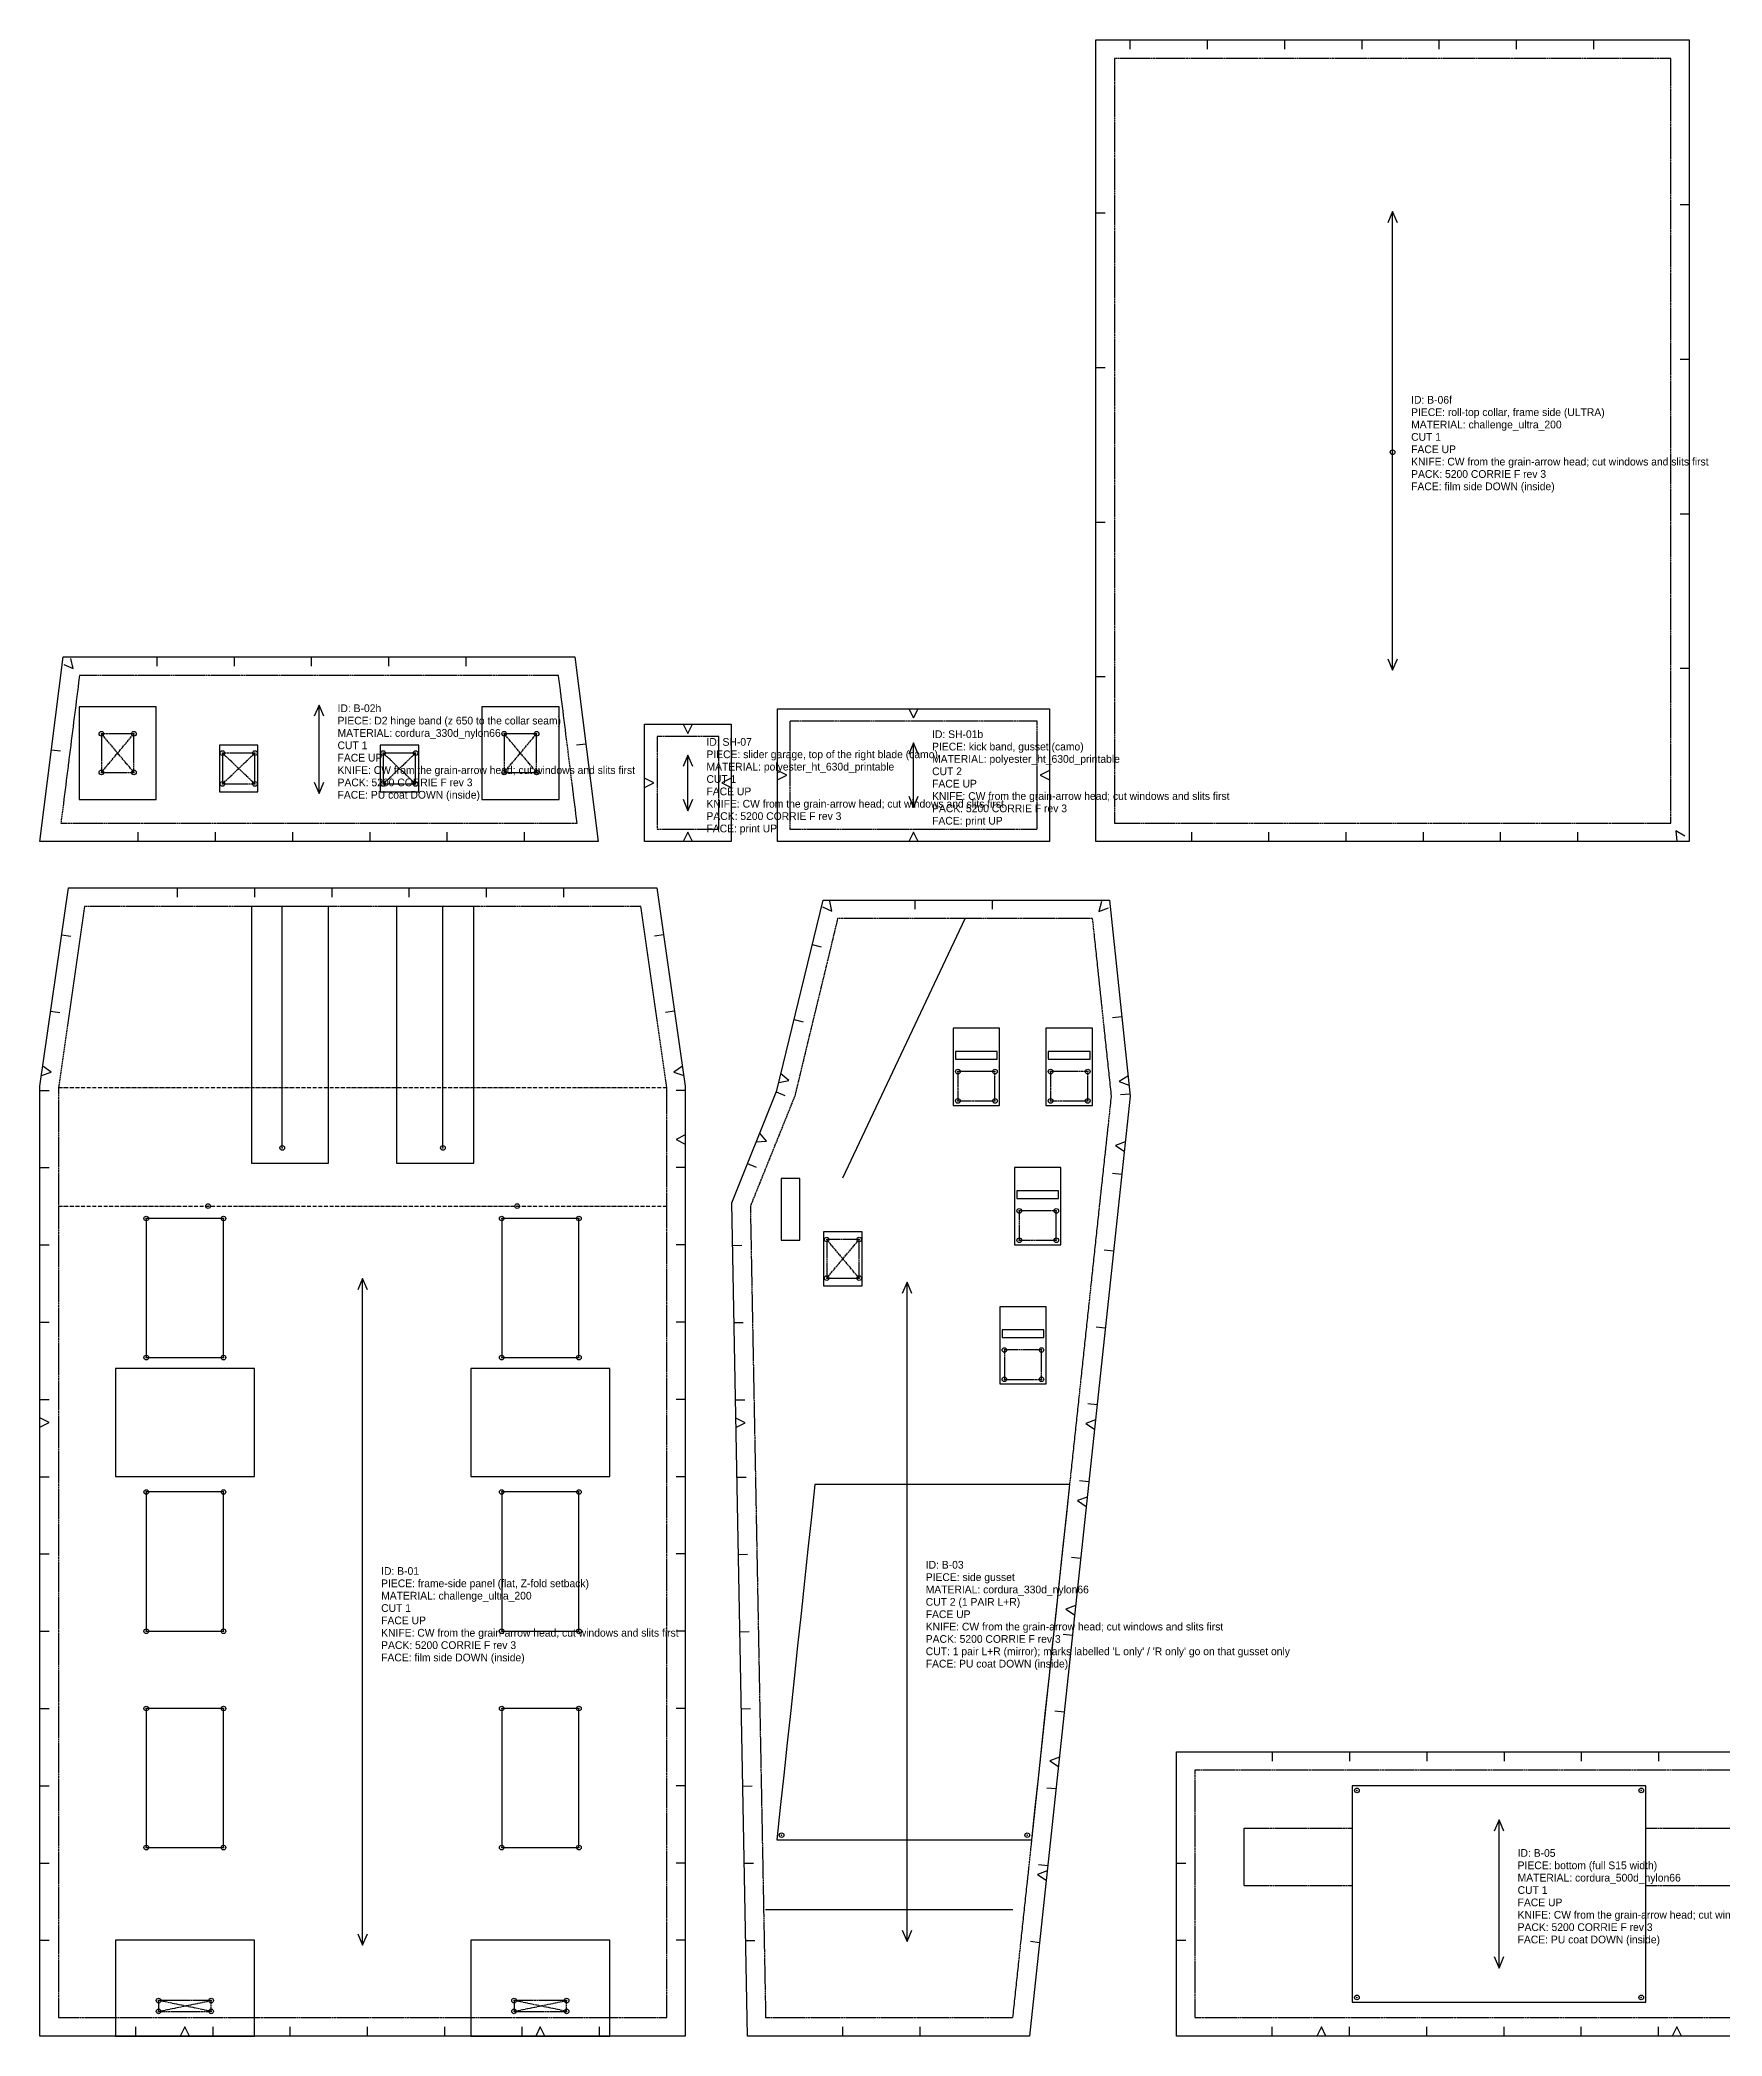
# Model space of a CAD drawing. Header units: millimetres. Extents: x 0 to 2340, y 0 to 5815.
# Drawn here: x 0 to 1088, y 0 to 1292 of the extents above; entities that cross this region are included whole.
import ezdxf

# ---------------------------------------------------------------- set-up
doc = ezdxf.new("R2010")
doc.units = ezdxf.units.MM
doc.linetypes.add('DASHDOT', pattern=[3.556, 2.54, -0.508, 0, -0.508])
doc.linetypes.add('DASHED', pattern=[1.524, 1.27, -0.254])
for name, color, linetype in [('CUT', 7, 'Continuous'), ('DRILL', 4, 'Continuous'), ('GRAIN', 5, 'Continuous'), ('INTERNAL', 6, 'Continuous'), ('NOTCH', 1, 'Continuous'), ('SEW', 3, 'Continuous'), ('TEXT', 2, 'Continuous')]:
    doc.layers.add(name, color=color, linetype=linetype)

# ---------------------------------------------------------------- blocks, each defined once
blk = doc.blocks.new('B-01_0')
at = {"layer": 'CUT'}
blk.add_lwpolyline([(-208.8, -12), (-208.8, 602.7), (-190.4, 731), (190.4, 731), (208.8, 602.7), (208.8, -12)], close=True, dxfattribs=at)
at = {"layer": 'CUT', "linetype": 'CONTINUOUS'}
for points in [[(-52, 562.8), (-52, 601.8), (-52, 719)], [(52, 562.8), (52, 601.8), (52, 719)]]:
    blk.add_lwpolyline(points, dxfattribs=at)
for points in [[(-140, 427.1), (-90, 427.1), (-90, 517.1), (-140, 517.1)], [(90, 427.1), (140, 427.1), (140, 517.1), (90, 517.1)], [(-140, 250), (-90, 250), (-90, 340.1), (-140, 340.1)], [(90, 250), (140, 250), (140, 340.1), (90, 340.1)], [(-140, 110), (-90, 110), (-90, 200), (-140, 200)], [(90, 110), (140, 110), (140, 200), (90, 200)]]:
    blk.add_lwpolyline(points, close=True, dxfattribs=at)
at = {"layer": 'DRILL'}
for centre in [(-52, 562.8), (52, 562.8), (-140, 517.1), (-100, 525.1), (-90, 517.1), (90, 517.1), (100, 525.1), (140, 517.1), (-140, 427.1), (-90, 427.1), (90, 427.1), (140, 427.1), (-140, 340.1), (-90, 340.1), (90, 340.1), (140, 340.1), (-140, 250), (-90, 250), (90, 250), (140, 250), (-140, 200), (-90, 200), (90, 200), (140, 200), (-140, 110), (-90, 110), (90, 110), (140, 110), (-132, 11), (-132, 4), (-98, 11), (-98, 4), (98, 11), (98, 4), (132, 11), (132, 4)]:
    blk.add_circle(centre, 1.5, dxfattribs=at)
for p in [(-52, 562.8), (52, 562.8), (-140, 517.1), (-100, 525.1), (-90, 517.1), (90, 517.1), (100, 525.1), (140, 517.1), (-140, 427.1), (-90, 427.1), (90, 427.1), (140, 427.1), (-140, 340.1), (-90, 340.1), (90, 340.1), (140, 340.1), (-140, 250), (-90, 250), (90, 250), (140, 250), (-140, 200), (-90, 200), (90, 200), (140, 200), (-140, 110), (-90, 110), (90, 110), (140, 110), (-132, 11), (-132, 4), (-98, 11), (-98, 4), (98, 11), (98, 4), (132, 11), (132, 4)]:
    blk.add_point(p, dxfattribs=at)
at = {"layer": 'GRAIN'}
for points in [[(3.1, 470.9), (0, 478.2), (-3.1, 470.9)], [(0, 46.8), (0, 478.2)], [(-3.1, 54.2), (0, 46.8), (3.1, 54.2)]]:
    blk.add_lwpolyline(points, dxfattribs=at)
at = {"layer": 'INTERNAL', "linetype": 'CONTINUOUS'}
for points in [[(-72, 552.8), (-22, 552.8), (-22, 719), (-72, 719)], [(22, 552.8), (72, 552.8), (72, 719), (22, 719)], [(-160, 350.1), (-70, 350.1), (-70, 420.1), (-160, 420.1)], [(70, 350.1), (160, 350.1), (160, 420.1), (70, 420.1)], [(-160, -12), (-70, -12), (-70, 50), (-160, 50)], [(70, -12), (160, -12), (160, 50), (70, 50)]]:
    blk.add_lwpolyline(points, close=True, dxfattribs=at)
at = {"layer": 'INTERNAL', "linetype": 'DASHDOT'}
for points in [[(-196.8, 601.8), (196.8, 601.8)], [(-196.8, 525.1), (196.8, 525.1)]]:
    blk.add_lwpolyline(points, dxfattribs=at)
at = {"layer": 'NOTCH'}
for points in [[(-120, 731), (-120, 725)], [(-70, 731), (-70, 725)], [(-20, 731), (-20, 725)], [(30, 731), (30, 725)], [(80, 731), (80, 725)], [(130, 731), (130, 725)], [(-194.7, 700.7), (-188.8, 699.9)], [(194.7, 700.7), (188.8, 699.9)], [(-201.9, 651.2), (-195.9, 650.4)], [(201.9, 651.2), (195.9, 650.4)], [(-207.8, 609.6), (-201.5, 611.8), (-207, 615.6)], [(207, 615.6), (201.5, 611.8), (207.8, 609.6)], [(-208.8, 600), (-202.8, 600)], [(208.8, 600), (202.8, 600)], [(208.8, 571.2), (202.8, 568.2), (208.8, 565.2)], [(-208.8, 550), (-202.8, 550)], [(208.8, 550), (202.8, 550)], [(-208.8, 500), (-202.8, 500)], [(208.8, 500), (202.8, 500)], [(-208.8, 450), (-202.8, 450)], [(208.8, 450), (202.8, 450)], [(-208.8, 400), (-202.8, 400)], [(-208.8, 382.1), (-202.8, 385.1), (-208.8, 388.1)], [(208.8, 400), (202.8, 400)], [(-208.8, 350), (-202.8, 350)], [(208.8, 350), (202.8, 350)], [(-208.8, 300), (-202.8, 300)], [(208.8, 300), (202.8, 300)], [(-208.8, 250), (-202.8, 250)], [(208.8, 250), (202.8, 250)], [(-208.8, 200), (-202.8, 200)], [(208.8, 200), (202.8, 200)], [(-208.8, 150), (-202.8, 150)], [(208.8, 150), (202.8, 150)], [(-208.8, 100), (-202.8, 100)], [(208.8, 100), (202.8, 100)], [(-208.8, 50), (-202.8, 50)], [(208.8, 50), (202.8, 50)], [(-146.8, -12), (-146.8, -6)], [(-112, -12), (-115, -6), (-118, -12)], [(-96.8, -12), (-96.8, -6)], [(-46.8, -12), (-46.8, -6)], [(3.2, -12), (3.2, -6)], [(53.2, -12), (53.2, -6)], [(103.2, -12), (103.2, -6)], [(118, -12), (115, -6), (112, -12)], [(153.2, -12), (153.2, -6)]]:
    blk.add_lwpolyline(points, dxfattribs=at)
at = {"layer": 'SEW', "linetype": 'DASHED'}
for points in [[(-196.8, 0), (196.8, 0), (196.8, 525.1), (196.8, 601.8), (180, 719), (-180, 719), (-196.8, 601.8), (-196.8, 525.1)], [(-132, 4), (-98, 4), (-98, 11), (-132, 11)], [(98, 4), (132, 4), (132, 11), (98, 11)]]:
    blk.add_lwpolyline(points, close=True, dxfattribs=at)
for points in [[(-132, 4), (-98, 11)], [(-98, 4), (-132, 11)], [(98, 4), (132, 11)], [(132, 4), (98, 11)]]:
    blk.add_lwpolyline(points, dxfattribs=at)
at = {"layer": 'TEXT'}
for s, p in [('ID: B-01', (12, 286.5)), ('PIECE: frame-side panel (flat, Z-fold setback)', (12, 278.5)), ('MATERIAL: challenge_ultra_200', (12, 270.5)), ('CUT 1', (12, 262.5)), ('FACE UP', (12, 254.5)), ('KNIFE: CW from the grain-arrow head; cut windows and slits first', (12, 246.5)), ('PACK: 5200 CORRIE F rev 3', (12, 238.5)), ('FACE: film side DOWN (inside)', (12, 230.5))]:
    blk.add_text(s, height=5, dxfattribs=at).set_placement(p)
blk = doc.blocks.new('B-03_1')
at = {"layer": 'CUT'}
blk.add_lwpolyline([(-11.8, -12), (-21.9, 527.2), (7.3, 599.9), (37.2, 723.2), (222.4, 723.2), (235.8, 596.2), (228.1, 523.7), (170.8, -12)], close=True, dxfattribs=at)
at = {"layer": 'CUT', "linetype": 'CONTINUOUS'}
blk.add_lwpolyline([(10.1, 503), (22.1, 503), (22.1, 543), (10.1, 543)], close=True, dxfattribs=at)
at = {"layer": 'DRILL'}
for centre in [(124.4, 612.2), (148.4, 612.2), (184.4, 612.2), (208.4, 612.2), (124.4, 593.2), (148.4, 593.2), (184.4, 593.2), (208.4, 593.2), (164.1, 522), (188.1, 522), (39.5, 503.5), (60.5, 503.5), (164.1, 503), (188.1, 503), (39.5, 478.5), (60.5, 478.5), (154.5, 432), (178.5, 432), (154.5, 413), (178.5, 413), (10.3, 118), (169.3, 118)]:
    blk.add_circle(centre, 1.5, dxfattribs=at)
for p in [(124.4, 612.2), (148.4, 612.2), (184.4, 612.2), (208.4, 612.2), (124.4, 593.2), (148.4, 593.2), (184.4, 593.2), (208.4, 593.2), (164.1, 522), (188.1, 522), (39.5, 503.5), (60.5, 503.5), (164.1, 503), (188.1, 503), (39.5, 478.5), (60.5, 478.5), (154.5, 432), (178.5, 432), (154.5, 413), (178.5, 413), (10.3, 118), (169.3, 118)]:
    blk.add_point(p, dxfattribs=at)
at = {"layer": 'GRAIN'}
for points in [[(94.7, 468.5), (91.6, 475.9), (88.4, 468.5)], [(91.6, 49.1), (91.6, 475.9)], [(88.4, 56.5), (91.6, 49.1), (94.7, 56.5)]]:
    blk.add_lwpolyline(points, dxfattribs=at)
at = {"layer": 'INTERNAL', "linetype": 'CONTINUOUS'}
for points in [[(50, 543.5), (129.1, 711.2)], [(32.3, 115), (172.3, 115)], [(0, 70), (160, 70)]]:
    blk.add_lwpolyline(points, dxfattribs=at)
for points in [[(121.4, 590.2), (151.4, 590.2), (151.4, 640.2), (121.4, 640.2)], [(181.4, 590.2), (211.4, 590.2), (211.4, 640.2), (181.4, 640.2)], [(122.9, 620.2), (149.9, 620.2), (149.9, 625.2), (122.9, 625.2)], [(182.9, 620.2), (209.9, 620.2), (209.9, 625.2), (182.9, 625.2)], [(161.1, 500), (191.1, 500), (191.1, 550), (161.1, 550)], [(162.6, 530), (189.6, 530), (189.6, 535), (162.6, 535)], [(37.5, 473.5), (62.5, 473.5), (62.5, 508.5), (37.5, 508.5)], [(151.5, 410), (181.5, 410), (181.5, 460), (151.5, 460)], [(153, 440), (180, 440), (180, 445), (153, 445)], [(172.3, 115), (174.5, 135.9), (176.8, 156.8), (179, 177.7), (181.2, 198.6), (183.5, 219.5), (185.7, 240.5), (187.9, 261.4), (190.2, 282.3), (192.4, 303.2), (194.7, 324.1), (196.9, 345), (31.9, 345), (29.7, 324.1), (27.4, 303.2), (25.2, 282.3), (22.9, 261.4), (20.7, 240.5), (18.5, 219.5), (16.2, 198.6), (14, 177.7), (11.8, 156.8), (9.5, 135.9), (7.3, 115)]]:
    blk.add_lwpolyline(points, close=True, dxfattribs=at)
at = {"layer": 'NOTCH'}
for points in [[(36.8, 718.8), (42.9, 716), (41.5, 722.5)], [(96.6, 723.2), (96.6, 717.2)], [(146.6, 723.2), (146.6, 717.2)], [(217.4, 722.2), (215.6, 715.7), (221.9, 718.1)], [(30.2, 694.4), (36, 693)], [(230.4, 647.6), (224.4, 647)], [(18.4, 645.8), (24.3, 644.4)], [(8.5, 605), (15.1, 606.5), (9.9, 610.8)], [(234.4, 609.3), (228.8, 605.7), (235.1, 603.4)], [(6.9, 599), (12.5, 596.7)], [(235.7, 597.6), (229.7, 597.1)], [(-6.1, 566.7), (0.6, 567.2), (-3.8, 572.3)], [(232.7, 566.7), (226.4, 564.4), (232, 560.7)], [(-11.7, 552.6), (-6.2, 550.3)], [(230.4, 545.6), (224.4, 546.2)], [(-21.4, 499.7), (-15.4, 499.8)], [(225.1, 495.9), (219.1, 496.5)], [(-20.5, 449.7), (-14.5, 449.8)], [(219.8, 446.2), (213.8, 446.8)], [(-19.5, 399.7), (-13.5, 399.8)], [(-19.2, 381.8), (-13.3, 384.9), (-19.3, 387.8)], [(214.5, 396.5), (208.5, 397.1)], [(213.4, 386.7), (207.1, 384.4), (212.8, 380.7)], [(-18.6, 349.7), (-12.6, 349.8)], [(208.1, 336.8), (201.8, 334.5), (207.4, 330.8)], [(209.1, 346.7), (203.2, 347.4)], [(-17.7, 299.7), (-11.7, 299.8)], [(203.8, 297), (197.9, 297.7)], [(200.6, 266.6), (194.3, 264.3), (199.9, 260.6)], [(-16.7, 249.7), (-10.7, 249.8)], [(198.5, 247.3), (192.5, 247.9)], [(-15.8, 199.7), (-9.8, 199.9)], [(193.2, 197.6), (187.2, 198.2)], [(190.1, 168.5), (183.8, 166.2), (189.4, 162.5)], [(-14.8, 149.7), (-8.8, 149.9)], [(187.9, 147.9), (181.9, 148.5)], [(-13.9, 99.8), (-7.9, 99.9)], [(182.2, 94.9), (175.9, 92.6), (181.6, 88.9)], [(182.6, 98.2), (176.6, 98.8)], [(-12.9, 49.8), (-6.9, 49.9)], [(177.2, 48.4), (171.3, 49.1)], [(50, -12), (50, -6)], [(100, -12), (100, -6)]]:
    blk.add_lwpolyline(points, dxfattribs=at)
at = {"layer": 'SEW', "linetype": 'DASHED'}
for points in [[(0, 0), (160, 0), (216.1, 525), (223.8, 596.2), (211.6, 711.2), (46.6, 711.2), (18.8, 596.2), (-9.9, 525)], [(124.4, 593.2), (148.4, 593.2), (148.4, 612.2), (124.4, 612.2)], [(184.4, 593.2), (208.4, 593.2), (208.4, 612.2), (184.4, 612.2)], [(164.1, 503), (188.1, 503), (188.1, 522), (164.1, 522)], [(39.5, 478.5), (60.5, 478.5), (60.5, 503.5), (39.5, 503.5)], [(154.5, 413), (178.5, 413), (178.5, 432), (154.5, 432)]]:
    blk.add_lwpolyline(points, close=True, dxfattribs=at)
for points in [[(39.5, 478.5), (60.5, 503.5)], [(60.5, 478.5), (39.5, 503.5)]]:
    blk.add_lwpolyline(points, dxfattribs=at)
at = {"layer": 'TEXT'}
for s, p in [('PIECE: side gusset', (103.6, 282.5)), ('ID: B-03', (103.6, 290.5)), ('CUT 2 (1 PAIR L+R)', (103.6, 266.5)), ('MATERIAL: cordura_330d_nylon66', (103.6, 274.5)), ('FACE UP', (103.6, 258.5)), ('KNIFE: CW from the grain-arrow head; cut windows and slits first', (103.6, 250.5)), ('PACK: 5200 CORRIE F rev 3', (103.6, 242.5)), ("CUT: 1 pair L+R (mirror); marks labelled 'L only' / 'R only' go on that gusset only", (103.6, 234.5)), ('FACE: PU coat DOWN (inside)', (103.6, 226.5))]:
    blk.add_text(s, height=5, dxfattribs=at).set_placement(p)
blk = doc.blocks.new('B-05_2')
at = {"layer": 'CUT'}
blk.add_lwpolyline([(-12, -12), (-12, 172), (405.6, 172), (405.6, -12)], close=True, dxfattribs=at)
at = {"layer": 'DRILL'}
for centre in [(104.8, 147), (288.8, 147), (104.8, 13), (288.8, 13)]:
    blk.add_circle(centre, 1.5, dxfattribs=at)
for p in [(104.8, 147), (288.8, 147), (104.8, 13), (288.8, 13)]:
    blk.add_point(p, dxfattribs=at)
at = {"layer": 'GRAIN'}
for points in [[(199.9, 120.6), (196.8, 128), (193.7, 120.6)], [(196.8, 32), (196.8, 128)], [(193.7, 39.4), (196.8, 32), (199.9, 39.4)]]:
    blk.add_lwpolyline(points, dxfattribs=at)
at = {"layer": 'INTERNAL', "linetype": 'CONTINUOUS'}
blk.add_lwpolyline([(101.8, 10), (291.8, 10), (291.8, 150), (101.8, 150)], close=True, dxfattribs=at)
for points in [[(31.8, 85.5), (31.8, 122.5)], [(361.8, 85.5), (361.8, 122.5)]]:
    blk.add_lwpolyline(points, dxfattribs=at)
at = {"layer": 'NOTCH'}
for points in [[(50, 172), (50, 166)], [(100, 172), (100, 166)], [(150, 172), (150, 166)], [(200, 172), (200, 166)], [(250, 172), (250, 166)], [(300, 172), (300, 166)], [(350, 172), (350, 166)], [(-12, 100), (-6, 100)], [(405.6, 100), (399.6, 100)], [(-12, 50), (-6, 50)], [(405.6, 50), (399.6, 50)], [(50, -12), (50, -6)], [(84.8, -12), (81.8, -6), (78.8, -12)], [(100, -12), (100, -6)], [(150, -12), (150, -6)], [(200, -12), (200, -6)], [(250, -12), (250, -6)], [(300, -12), (300, -6)], [(314.8, -12), (311.8, -6), (308.8, -12)], [(350, -12), (350, -6)]]:
    blk.add_lwpolyline(points, dxfattribs=at)
at = {"layer": 'SEW', "linetype": 'DASHED'}
blk.add_lwpolyline([(0, 0), (393.6, 0), (393.6, 160), (0, 160)], close=True, dxfattribs=at)
for points in [[(31.8, 122.5), (101.8, 122.5)], [(291.8, 122.5), (361.8, 122.5)], [(31.8, 85.5), (101.8, 85.5)], [(291.8, 85.5), (361.8, 85.5)]]:
    blk.add_lwpolyline(points, dxfattribs=at)
at = {"layer": 'TEXT'}
for s, p in [('ID: B-05', (208.8, 104)), ('PIECE: bottom (full S15 width)', (208.8, 96)), ('MATERIAL: cordura_500d_nylon66', (208.8, 88)), ('CUT 1', (208.8, 80)), ('FACE UP', (208.8, 72)), ('KNIFE: CW from the grain-arrow head; cut windows and slits first', (208.8, 64)), ('PACK: 5200 CORRIE F rev 3', (208.8, 56)), ('FACE: PU coat DOWN (inside)', (208.8, 48))]:
    blk.add_text(s, height=5, dxfattribs=at).set_placement(p)
blk = doc.blocks.new('B-02h_5')
at = {"layer": 'CUT'}
blk.add_lwpolyline([(-180.6, 606.5), (-165.6, 726), (165.6, 726), (180.6, 606.5)], close=True, dxfattribs=at)
at = {"layer": 'DRILL'}
for centre in [(-140.8, 676.3), (-119.8, 676.3), (119.8, 676.3), (140.8, 676.3), (-62.5, 663.8), (-41.5, 663.8), (41.5, 663.8), (62.5, 663.8), (-140.8, 651.3), (-119.8, 651.3), (119.8, 651.3), (140.8, 651.3), (-62.5, 643.8), (-41.5, 643.8), (41.5, 643.8), (62.5, 643.8)]:
    blk.add_circle(centre, 1.5, dxfattribs=at)
for p in [(-140.8, 676.3), (-119.8, 676.3), (119.8, 676.3), (140.8, 676.3), (-62.5, 663.8), (-41.5, 663.8), (41.5, 663.8), (62.5, 663.8), (-140.8, 651.3), (-119.8, 651.3), (119.8, 651.3), (140.8, 651.3), (-62.5, 643.8), (-41.5, 643.8), (41.5, 643.8), (62.5, 643.8)]:
    blk.add_point(p, dxfattribs=at)
at = {"layer": 'GRAIN'}
for points in [[(3.1, 687.6), (0, 694.9), (-3.1, 687.6)], [(0, 637.6), (0, 694.9)], [(-3.1, 645), (0, 637.6), (3.1, 645)]]:
    blk.add_lwpolyline(points, dxfattribs=at)
at = {"layer": 'INTERNAL', "linetype": 'CONTINUOUS'}
for points in [[(-155.3, 633.8), (-105.3, 633.8), (-105.3, 693.8), (-155.3, 693.8)], [(105.3, 633.8), (155.3, 633.8), (155.3, 693.8), (105.3, 693.8)], [(-64.5, 638.8), (-39.5, 638.8), (-39.5, 668.8), (-64.5, 668.8)], [(39.5, 638.8), (64.5, 638.8), (64.5, 668.8), (39.5, 668.8)]]:
    blk.add_lwpolyline(points, close=True, dxfattribs=at)
at = {"layer": 'NOTCH'}
for points in [[(-165.2, 721.1), (-159, 718.5), (-160.7, 725)], [(-105, 726), (-105, 720)], [(-55, 726), (-55, 720)], [(-5, 726), (-5, 720)], [(45, 726), (45, 720)], [(95, 726), (95, 720)], [(-173.2, 665.9), (-167.2, 665.2)], [(172.7, 669.6), (166.7, 668.9)], [(-117, 606.5), (-117, 612.5)], [(-67, 606.5), (-67, 612.5)], [(-17, 606.5), (-17, 612.5)], [(33, 606.5), (33, 612.5)], [(83, 606.5), (83, 612.5)], [(133, 606.5), (133, 612.5)]]:
    blk.add_lwpolyline(points, dxfattribs=at)
at = {"layer": 'SEW', "linetype": 'DASHED'}
for points in [[(-167, 618.5), (167, 618.5), (155, 714), (-155, 714)], [(-140.8, 651.3), (-119.8, 651.3), (-119.8, 676.3), (-140.8, 676.3)], [(119.8, 651.3), (140.8, 651.3), (140.8, 676.3), (119.8, 676.3)], [(-62.5, 643.8), (-41.5, 643.8), (-41.5, 663.8), (-62.5, 663.8)], [(41.5, 643.8), (62.5, 643.8), (62.5, 663.8), (41.5, 663.8)]]:
    blk.add_lwpolyline(points, close=True, dxfattribs=at)
for points in [[(-140.8, 651.3), (-119.8, 676.3)], [(-119.8, 651.3), (-140.8, 676.3)], [(119.8, 651.3), (140.8, 676.3)], [(140.8, 651.3), (119.8, 676.3)], [(-62.5, 643.8), (-41.5, 663.8)], [(-41.5, 643.8), (-62.5, 663.8)], [(41.5, 643.8), (62.5, 663.8)], [(62.5, 643.8), (41.5, 663.8)]]:
    blk.add_lwpolyline(points, dxfattribs=at)
at = {"layer": 'TEXT'}
for s, p in [('PIECE: D2 hinge band (z 650 to the collar seam)', (12, 682.3)), ('ID: B-02h', (12, 690.3)), ('MATERIAL: cordura_330d_nylon66', (12, 674.3)), ('CUT 1', (12, 666.3)), ('FACE UP', (12, 658.3)), ('KNIFE: CW from the grain-arrow head; cut windows and slits first', (12, 650.3)), ('PACK: 5200 CORRIE F rev 3', (12, 642.3)), ('FACE: PU coat DOWN (inside)', (12, 634.3))]:
    blk.add_text(s, height=5, dxfattribs=at).set_placement(p)
blk = doc.blocks.new('SH-07_6')
at = {"layer": 'CUT'}
blk.add_lwpolyline([(-8, -8), (-8, 68), (48, 68), (48, -8)], close=True, dxfattribs=at)
at = {"layer": 'GRAIN'}
for points in [[(23.1, 40.6), (20, 48), (16.9, 40.6)], [(20, 12), (20, 48)], [(16.9, 19.4), (20, 12), (23.1, 19.4)]]:
    blk.add_lwpolyline(points, dxfattribs=at)
at = {"layer": 'NOTCH'}
for points in [[(17, 68), (20, 62), (23, 68)], [(-8, 27), (-2, 30), (-8, 33)], [(48, 33), (42, 30), (48, 27)], [(23, -8), (20, -2), (17, -8)]]:
    blk.add_lwpolyline(points, dxfattribs=at)
at = {"layer": 'SEW', "linetype": 'DASHED'}
blk.add_lwpolyline([(0, 0), (40, 0), (40, 60), (0, 60)], close=True, dxfattribs=at)
at = {"layer": 'TEXT'}
for s, p in [('ID: SH-07', (32, 54)), ('PIECE: slider garage, top of the right blade (camo)', (32, 46)), ('MATERIAL: polyester_ht_630d_printable', (32, 38)), ('CUT 1', (32, 30)), ('FACE UP', (32, 22)), ('KNIFE: CW from the grain-arrow head; cut windows and slits first', (32, 14)), ('PACK: 5200 CORRIE F rev 3', (32, 6)), ('FACE: print UP', (32, -2))]:
    blk.add_text(s, height=5, dxfattribs=at).set_placement(p)
blk = doc.blocks.new('SH-01b_7')
at = {"layer": 'CUT'}
blk.add_lwpolyline([(-8, -8), (-8, 78), (168, 78), (168, -8)], close=True, dxfattribs=at)
at = {"layer": 'GRAIN'}
for points in [[(83.1, 48.6), (80, 56), (76.9, 48.6)], [(80, 14), (80, 56)], [(76.9, 21.4), (80, 14), (83.1, 21.4)]]:
    blk.add_lwpolyline(points, dxfattribs=at)
at = {"layer": 'NOTCH'}
for points in [[(77, 78), (80, 72), (83, 78)], [(-8, 32), (-2, 35), (-8, 38)], [(168, 38), (162, 35), (168, 32)], [(83, -8), (80, -2), (77, -8)]]:
    blk.add_lwpolyline(points, dxfattribs=at)
at = {"layer": 'SEW', "linetype": 'DASHED'}
blk.add_lwpolyline([(0, 0), (160, 0), (160, 70), (0, 70)], close=True, dxfattribs=at)
at = {"layer": 'TEXT'}
for s, p in [('PIECE: kick band, gusset (camo)', (92, 51)), ('ID: SH-01b', (92, 59)), ('CUT 2', (92, 35)), ('MATERIAL: polyester_ht_630d_printable', (92, 43)), ('FACE UP', (92, 27)), ('KNIFE: CW from the grain-arrow head; cut windows and slits first', (92, 19)), ('PACK: 5200 CORRIE F rev 3', (92, 11)), ('FACE: print UP', (92, 3))]:
    blk.add_text(s, height=5, dxfattribs=at).set_placement(p)
blk = doc.blocks.new('B-06f_8')
at = {"layer": 'CUT'}
blk.add_lwpolyline([(-12, -12), (-12, 506.8), (372, 506.8), (372, -12)], close=True, dxfattribs=at)
at = {"layer": 'DRILL'}
blk.add_circle((180, 240), 1.5, dxfattribs=at)
blk.add_point((180, 240), dxfattribs=at)
at = {"layer": 'GRAIN'}
for points in [[(183.1, 388.5), (180, 395.8), (176.9, 388.5)], [(180, 99), (180, 395.8)], [(176.9, 106.3), (180, 99), (183.1, 106.3)]]:
    blk.add_lwpolyline(points, dxfattribs=at)
at = {"layer": 'NOTCH'}
for points in [[(10, 506.8), (10, 500.8)], [(60, 506.8), (60, 500.8)], [(110, 506.8), (110, 500.8)], [(160, 506.8), (160, 500.8)], [(210, 506.8), (210, 500.8)], [(260, 506.8), (260, 500.8)], [(310, 506.8), (310, 500.8)], [(-12, 394.8), (-6, 394.8)], [(372, 400), (366, 400)], [(372, 300), (366, 300)], [(-12, 294.8), (-6, 294.8)], [(-12, 194.8), (-6, 194.8)], [(372, 200), (366, 200)], [(-12, 94.8), (-6, 94.8)], [(372, 100), (366, 100)], [(50, -12), (50, -6)], [(100, -12), (100, -6)], [(150, -12), (150, -6)], [(199.9, -12), (199.9, -6)], [(249.9, -12), (249.9, -6)], [(299.9, -12), (299.9, -6)], [(369, -8.4), (363.2, -5), (363.9, -11.7)]]:
    blk.add_lwpolyline(points, dxfattribs=at)
at = {"layer": 'SEW', "linetype": 'DASHED'}
blk.add_lwpolyline([(0, 0), (360, 0), (360, 494.8), (0, 494.8)], close=True, dxfattribs=at)
at = {"layer": 'TEXT'}
for s, p in [('ID: B-06f', (192, 271.4)), ('PIECE: roll-top collar, frame side (ULTRA)', (192, 263.4)), ('MATERIAL: challenge_ultra_200', (192, 255.4)), ('CUT 1', (192, 247.4)), ('FACE UP', (192, 239.4)), ('KNIFE: CW from the grain-arrow head; cut windows and slits first', (192, 231.4)), ('PACK: 5200 CORRIE F rev 3', (192, 223.4)), ('FACE: film side DOWN (inside)', (192, 215.4))]:
    blk.add_text(s, height=5, dxfattribs=at).set_placement(p)

msp = doc.modelspace()

# ---------------------------------------------------------------- block references
at = {"layer": 'CUT'}
for name, p in [('B-06f_8', (695.3, 785)), ('B-02h_5', (180.6, 166.5)), ('SH-01b_7', (485.3, 781)), ('SH-07_6', (399.3, 781)), ('B-01_0', (208.8, 12)), ('B-03_1', (469.6, 12)), ('B-05_2', (747.4, 12))]:
    msp.add_blockref(name, p, dxfattribs=at)

doc.saveas('drawing.dxf')
